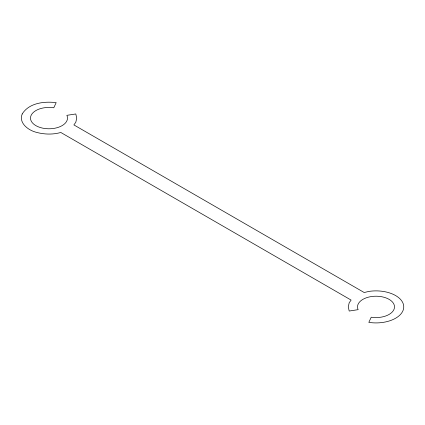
<?xml version="1.0" encoding="UTF-8"?>
<svg xmlns="http://www.w3.org/2000/svg" width="425" height="425" viewBox="0 0 425 425"><rect width="100%" height="100%" fill="white"/><g stroke="black" fill="none" stroke-linecap="round" stroke-linejoin="round"><path stroke-width="0.64" d="M22.196 113.958C18.567 122.703 27.668 129.737 35.126 131.978C43.43 134.443 52.434 134.863 60.802 132.472L351.114 300.082L349.201 302.749L348.256 306.898L349.201 311.042L358.137 309.66A18.498 10.678 0 0 1 374.388 296.257A18.498 10.678 0 0 1 394.432 307.828A18.498 10.678 0 0 1 371.216 317.215L368.82 322.373A27.747 16.017 0 0 0 403.75 306.898A27.747 16.017 0 0 0 368.82 291.422L364.198 292.527L73.886 124.918L75.799 122.251L76.744 118.102L75.799 113.958L66.863 115.34A18.498 10.678 0 0 1 50.612 128.743A18.498 10.678 0 0 1 30.568 117.172A18.498 10.678 0 0 1 53.784 107.785L56.18 102.627C44.237 101.219 29.144 102.813 22.196 113.958"/></g></svg>
